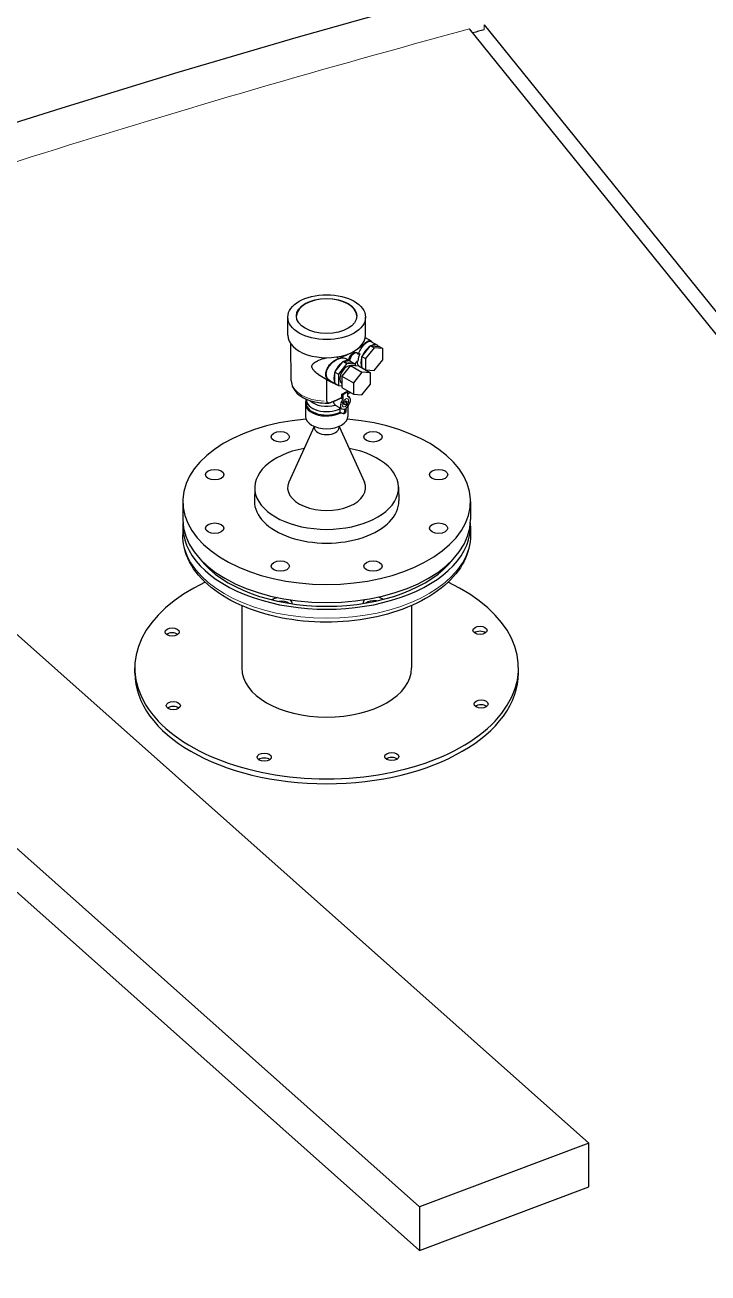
# Model space of a CAD drawing. Header units: millimetres. Extents: x 0 to 89100, y 0 to 63000.
# Drawn here: x 77328 to 77835, y 52679 to 53606 of the extents above; entities that cross this region are included whole.
import ezdxf

# ---------------------------------------------------------------- set-up
doc = ezdxf.new("R2010")
doc.units = ezdxf.units.MM
doc.header["$LTSCALE"] = 150
doc.layers.add('Visible', color=7, linetype='Continuous', lineweight=25)
doc.layers.add('Visible Narrow', color=7, linetype='Continuous', lineweight=18)

msp = doc.modelspace()

# ---------------------------------------------------------------- linework, layer by layer
at = {"layer": 'Visible'}
for p, q in [((80004.76, 50697.63), (77658.24, 53602.93)), ((77669.11, 53605.86), (80015.64, 50700.55)), ((77746.85, 52775.48), (76970.76, 53465.49)), ((77621.04, 52728.32), (76844.96, 53418.32)), ((77523.17, 53375.41), (77523.17, 53388.86)), ((77580.87, 53375.41), (77580.87, 53388.86)), ((77525.76, 53341.52), (77525.47, 53368.89)), ((77578.61, 53360.2), (77584.29, 53367.27)), ((77580.72, 53373.67), (77585, 53371.2)), ((77587.29, 53366.17), (77580.92, 53358.25)), ((77581.02, 53369.91), (77581.02, 53369.91)), ((77584.64, 53367.7), (77584.29, 53367.27)), ((77584.98, 53367.67), (77584.64, 53367.7)), ((77584.64, 53367.7), (77587.29, 53366.17)), ((77584.84, 53370.79), (77589.7, 53367.98)), ((77584.98, 53367.67), (77590.66, 53367.16)), ((77593.65, 53365.6), (77587.29, 53366.17)), ((77591, 53367.13), (77590.66, 53367.16)), ((77591, 53367.13), (77593.65, 53365.6)), ((77566.66, 53358.01), (77569.55, 53356.34)), ((77569.16, 53357.32), (77568.51, 53356.94)), ((77568.53, 53357.68), (77569.16, 53357.32)), ((77574.29, 53362.55), (77574.88, 53362.21)), ((77574.64, 53356.2), (77575.36, 53356.61)), ((77576.56, 53361.59), (77575.72, 53361.11)), ((77575.87, 53361.99), (77576.56, 53361.59)), ((77578.61, 53360.2), (77578.27, 53359.78)), ((77578.27, 53359.78), (77578.27, 53359.32)), ((77578.27, 53359.78), (77580.92, 53358.25)), ((77578.27, 53351.75), (77578.27, 53359.32)), ((77580.92, 53358.25), (77580.92, 53349.76)), ((77587.29, 53349.2), (77593.65, 53357.11)), ((77593.65, 53357.11), (77593.65, 53365.6)), ((77621.04, 52695.86), (76883.98, 53351.17)), ((77558.46, 53348.57), (77558.12, 53348.14)), ((77558.12, 53348.14), (77558.12, 53347.69)), ((77558.12, 53348.14), (77560.77, 53346.61)), ((77558.12, 53340.11), (77558.12, 53347.69)), ((77558.46, 53348.57), (77564.14, 53355.64)), ((77567.14, 53354.53), (77560.77, 53346.61)), ((77569.79, 53353), (77563.42, 53345.08)), ((77564.48, 53356.06), (77564.14, 53355.64)), ((77564.83, 53356.03), (77564.48, 53356.06)), ((77564.48, 53356.06), (77567.14, 53354.53)), ((77564.83, 53356.03), (77570.51, 53355.52)), ((77573.5, 53353.96), (77567.14, 53354.53)), ((77576.15, 53352.43), (77569.79, 53353)), ((77569.79, 53353), (77578.27, 53348.1)), ((77570.85, 53355.49), (77570.51, 53355.52)), ((77570.85, 53355.49), (77573.5, 53353.96)), ((77578.27, 53348.1), (77571.91, 53340.18)), ((77573.5, 53352.67), (77573.5, 53353.96)), ((77576.15, 53352.43), (77584.64, 53347.53)), ((77578.27, 53351.75), (77578.27, 53351.29)), ((77578.27, 53351.29), (77580.92, 53349.76)), ((77584.64, 53347.53), (77578.27, 53348.1)), ((77580.92, 53349.76), (77587.29, 53349.2)), ((77584.64, 53339.05), (77584.64, 53347.53)), ((77545.86, 53346.22), (77553.5, 53341.81)), ((77548.24, 53344.77), (77554.76, 53341)), ((77554.56, 53341.61), (77559.42, 53338.81)), ((77558.12, 53340.11), (77558.12, 53339.66)), ((77558.12, 53339.66), (77560.77, 53338.13)), ((77560.77, 53346.61), (77560.77, 53338.13)), ((77560.77, 53338.13), (77563.42, 53337.89)), ((77563.39, 53339.55), (77563.42, 53339.53)), ((77563.42, 53345.08), (77563.42, 53336.6)), ((77563.42, 53345.08), (77571.91, 53340.18)), ((77571.91, 53340.18), (77571.91, 53331.7)), ((77578.27, 53331.13), (77584.64, 53339.05)), ((77562.63, 53328.78), (77564.11, 53327.93)), ((77563.42, 53336.6), (77571.91, 53331.7)), ((77563.42, 53331.61), (77567.14, 53333.76)), ((77563.42, 53331.61), (77564.11, 53331.22)), ((77563.42, 53329.2), (77563.42, 53331.61)), ((77567.82, 53333.36), (77564.11, 53331.22)), ((77564.11, 53331.22), (77564.11, 53327.93)), ((77567.14, 53333.76), (77567.82, 53333.36)), ((77567.82, 53330.07), (77567.82, 53333.36)), ((77567.82, 53330.28), (77568.59, 53329.83)), ((77571.91, 53331.7), (77578.27, 53331.13)), ((77536.27, 53324.58), (77536.27, 53315.13)), ((77536.93, 53324.89), (77536.93, 53327.42)), ((77558.8, 53323.36), (77563.34, 53320.74)), ((77562.01, 53318.36), (77562.01, 53320.89)), ((77564.91, 53325.38), (77565.97, 53326.7)), ((77564.91, 53323.97), (77564.91, 53325.38)), ((77565.97, 53323.87), (77564.91, 53324.48)), ((77565.97, 53323.87), (77564.91, 53323.97)), ((77565.31, 53320.69), (77565.31, 53318.6)), ((77567.03, 53325.19), (77565.48, 53326.09)), ((77565.97, 53326.7), (77567.03, 53326.61)), ((77567.03, 53325.19), (77565.97, 53323.87)), ((77566.63, 53319.36), (77566.63, 53321.45)), ((77567.03, 53326.61), (77567.03, 53325.19)), ((77567.77, 53322.58), (77567.77, 53315.13)), ((77562.01, 53318.36), (77563.45, 53317.52)), ((77564.76, 53317.39), (77566.09, 53318.16)), ((77542.82, 53307.67), (77523.96, 53266.43)), ((77542.82, 53307.75), (77542.82, 53306.98)), ((77561.22, 53307.75), (77561.22, 53306.98)), ((77561.22, 53307.67), (77580.08, 53266.43)), ((77498.62, 53262.53), (77498.4, 53252.43)), ((77605.43, 53262.53), (77605.64, 53252.43)), ((77445.15, 53252.05), (77445.15, 53238.57)), ((77658.9, 53252.05), (77658.9, 53238.57)), ((77445.15, 53233.68), (77445.15, 53226.94)), ((77658.9, 53233.68), (77658.9, 53226.94)), ((77488.91, 53174.65), (77488.91, 53128.35)), ((77615.13, 53174.65), (77615.13, 53128.35)), ((77409.52, 53124.67), (77409.52, 53128.35)), ((77694.52, 53124.67), (77694.52, 53128.35)), ((77746.85, 52775.48), (77621.04, 52728.32)), ((77746.85, 52743.03), (77746.85, 52775.48)), ((77621.04, 52695.86), (77746.85, 52743.03)), ((77621.04, 52728.32), (77621.04, 52695.86))]:
    msp.add_line(p, q, dxfattribs=at)
for centre, major_axis, ratio, start_param, end_param in [((80143.81, 50568.5), (5871.17, 6.59), 0.576314, 1.073541, 2.132691), ((80143.81, 50567.25), (6021.16, 6.75), 0.576314, 2.056472, 2.232507), ((80143.84, 50536.01), (5870.77, 6.59), 0.576314, 2.005283, 2.006884), ((77552.02, 53389.4), (22.5, 0), 0.57735, 0.031107, 3.110486), ((77552.02, 53375.41), (-28.85, 0), 0.57735, 0, 3.141593), ((77518.88, 53394.68), (-75, 0.57), 0.582366, 2.434326, 2.551797), ((77584.64, 53359.21), (-5.06, -8.77), 0.57735, 3.974707, 4.926472), ((77584.64, 53359.21), (5.06, 8.77), 0.57735, 6.069102, 7.020867), ((77518.88, 53394.68), (-75, 0.57), 0.582366, 2.169472, 2.308223), ((77564.48, 53347.58), (5.06, 8.77), 0.57735, 6.069102, 7.020867), ((77518.88, 53390.14), (75, 0), 0.57735, 5.423638, 5.435901), ((77572.44, 53357.99), (2.44, 4.22), 0.57735, 5.810554, 8.326613), ((77582.51, 53360.44), (5.06, 8.77), 0.57735, 1.767164, 2.319149), ((77518.88, 53390.14), (75, 0), 0.57735, 5.566576, 5.575616), ((77584.64, 53359.21), (-5.06, -8.77), 0.57735, 5.021905, 5.973669), ((77564.48, 53347.58), (-5.06, -8.77), 0.57735, 5.021905, 5.973669), ((77564.48, 53347.58), (-5.06, -8.77), 0.57735, 3.974707, 4.926472), ((77567.14, 53346.05), (-3.75, -6.5), 0.57735, 3.423121, 6.283185), ((77572.44, 53357.99), (2.44, 4.22), 0.57735, 4.061201, 4.620151), ((77584.64, 53359.21), (-5.06, -8.77), 0.57735, 6.152147, 6.23731), ((77584.64, 53359.21), (-5.06, -8.77), 0.57735, 0.045875, 0.131039), ((77564.48, 53347.58), (-5.06, -8.77), 0.57735, 6.152147, 6.414224), ((77565.97, 53325.29), (2.63, 4.55), 0.57735, 4.106525, 6.544985), ((77552.02, 53324.58), (-15.75, 0), 0.57735, 5.993498, 8.603658), ((77552.02, 53327.42), (-15.09, 0), 0.57735, 6.219871, 8.577228), ((77552.02, 53324.89), (-15.09, 0), 0.57735, 0, 2.294043), ((77552.02, 53330.57), (13.69, 0), 0.57735, 3.631309, 5.200368), ((77565.97, 53325.29), (-2.63, -4.55), 0.57735, 4.45059, 6.889049), ((77552.02, 53324.58), (15.75, 0), 0.57735, 5.900477, 5.967098), ((77552.02, 53252.05), (106.87, 0), 0.57735, 1.714978, 7.7098), ((77552.02, 53315.13), (15.75, 0), 0.57735, 3.141593, 6.283185), ((77563.45, 53319.67), (1.31, -2.27), 0.57735, 5.497787, 7.068583), ((77564.78, 53320.43), (1.31, -2.27), 0.57735, 0, 0.785398), ((77552.02, 53306.98), (9.2, 0), 0.57735, 3.141593, 6.283185), ((77552.02, 53262.15), (53.41, 0), 0.57735, 1.88711, 7.537668), ((77552.02, 53262.15), (29.02, 0), 0.57735, 2.883467, 6.541311), ((77552.02, 53252.05), (53.63, 0), 0.57735, 3.12925, 6.295528), ((77552.02, 53233.68), (106.87, 0), 0.57735, 3.101885, 6.322893), ((77552.02, 53238.57), (106.87, 0), 0.57735, 3.141593, 6.283185), ((77552.02, 53233.68), (-103.12, 0), 0.57735, 0.421179, 2.720414), ((77469.18, 53204.18), (-8.06, 0), 0.57735, 5.948333, 6.03931), ((77469.18, 53201.12), (-8.06, 0), 0.57735, 5.546113, 5.642516), ((77469.18, 53204.18), (-8.06, 0), 0.57735, 1.349021, 1.581683), ((77635.47, 53205.03), (-8.06, 0), 0.57735, 1.632143, 1.853929), ((77635.47, 53201.97), (-8.06, 0), 0.57735, 3.755523, 3.839964), ((77635.47, 53205.03), (8.06, 0), 0.57735, 0.214849, 0.293057), ((77552.02, 53128.35), (-142.5, 0), 0.57735, 5.397967, 10.309997), ((77518.32, 53176.31), (8.06, 0), 0.57735, 1.954208, 2.552229), ((77587.2, 53176.66), (8.06, 0), 0.57735, 0.592893, 1.177447), ((77518.32, 53173.25), (-8.06, 0), 0.57735, 3.860795, 4.940877), ((77518.32, 53176.31), (8.06, 0), 0.57735, 6.218453, 6.864729), ((77587.2, 53176.66), (-8.06, 0), 0.57735, 5.739637, 6.374652), ((77587.2, 53173.6), (-8.06, 0), 0.57735, 4.47233, 5.604405), ((77437.28, 53151.43), (-5.25, 0), 0.57735, 3.79273, 5.632048), ((77665.93, 53152.6), (-5.25, 0), 0.57735, 3.79273, 5.632048), ((77552.02, 53128.35), (63.11, 0), 0.57735, 3.141593, 6.283185), ((77552.02, 53124.67), (142.5, 0), 0.57735, 3.141593, 6.283185), ((77438.11, 53096.75), (-5.25, 0), 0.57735, 3.79273, 5.632048), ((77666.76, 53097.92), (-5.25, 0), 0.57735, 3.79273, 5.632048), ((77505.68, 53058.43), (-5.25, 0), 0.57735, 3.79273, 5.632048), ((77600.39, 53058.91), (-5.25, 0), 0.57735, 3.79273, 5.632048)]:
    msp.add_ellipse(centre, major_axis=major_axis, ratio=ratio, start_param=start_param, end_param=end_param, dxfattribs=at)
for centre, major_axis in [((77552.02, 53388.86), (28.85, 0)), ((77552.02, 53389.76), (22.49, 0)), ((77517.58, 53300.05), (6.75, 0)), ((77586.46, 53300.05), (-6.75, 0)), ((77468.87, 53271.93), (6.75, 0)), ((77635.17, 53271.93), (-6.75, 0)), ((77468.87, 53232.16), (6.75, 0)), ((77635.17, 53232.16), (-6.75, 0)), ((77517.58, 53204.04), (6.75, 0)), ((77586.46, 53204.04), (-6.75, 0)), ((77437.28, 53155.1), (-5.25, 0)), ((77665.93, 53156.27), (-5.25, 0)), ((77438.11, 53100.42), (5.25, 0)), ((77666.76, 53101.59), (5.25, 0)), ((77505.68, 53062.1), (5.25, 0)), ((77600.39, 53062.58), (5.25, 0))]:
    msp.add_ellipse(centre, major_axis=major_axis, ratio=0.57735, dxfattribs=at)
for points, knots in [([(77575.87, 53361.99), (77576.11, 53362.61), (77576.39, 53363.22), (77577.26, 53364.94), (77577.98, 53366.1), (77579.5, 53368.1), (77580.3, 53368.95), (77581.75, 53370.19), (77582.5, 53370.66), (77583.82, 53371.08), (77584.4, 53371.04), (77584.84, 53370.79)], [4.871802, 4.871802, 4.871802, 4.871802, 5.128842, 5.128842, 5.642729, 5.642729, 6.156616, 6.156616, 6.681331, 6.681331, 7.197392, 7.197392, 7.197392, 7.197392]), ([(77581.02, 53369.91), (77581.77, 53370.55), (77582.48, 53371), (77583.76, 53371.47), (77584.33, 53371.49), (77585.25, 53371.11), (77585.61, 53370.74), (77585.88, 53370.19)], [-3.204029, -3.204029, -3.204029, -3.204029, -2.670229, -2.670229, -2.139018, -2.139018, -1.653126, -1.653126, -1.653126, -1.653126]), ([(77545.86, 53346.22), (77544.43, 53347.22), (77543.23, 53348.33), (77541.98, 53349.92), (77541.54, 53350.58), (77541.14, 53351.72), (77541.06, 53352.16), (77541.12, 53352.97), (77541.23, 53353.32), (77541.66, 53354.09), (77542.03, 53354.47), (77543.14, 53355.39), (77544.11, 53355.93), (77546.62, 53357.07), (77548.29, 53357.69), (77550.71, 53358.44), (77551.24, 53358.6), (77551.79, 53358.75)], [0, 0, 0, 0, 0.707925, 0.707925, 1.061892, 1.061892, 1.286674, 1.286674, 1.498493, 1.498493, 1.789244, 1.789244, 2.298923, 2.298923, 2.903919, 2.903919, 3.072646, 3.072646, 3.072646, 3.072646]), ([(77553.5, 53341.81), (77552.82, 53342.36), (77552.28, 53343.06), (77551.54, 53344.71), (77551.35, 53345.64), (77551.39, 53347.73), (77551.65, 53348.88), (77552.63, 53351.21), (77553.36, 53352.37), (77555.18, 53354.54), (77556.26, 53355.54), (77558.53, 53357.18), (77559.7, 53357.82), (77560.87, 53358.27)], [-3.205861, -3.205861, -3.205861, -3.205861, -2.724972, -2.724972, -2.237427, -2.237427, -1.702767, -1.702767, -1.13974, -1.13974, -0.560633, -0.560633, 0, 0, 0, 0]), ([(77554.56, 53341.61), (77554.55, 53341.62), (77554.54, 53341.63), (77553.72, 53342.11), (77553, 53342.82), (77552.04, 53344.56), (77551.79, 53345.6), (77551.79, 53347.68), (77552.04, 53348.85), (77553, 53351.15), (77553.72, 53352.28), (77555.35, 53354.26), (77556.38, 53355.24), (77558.6, 53356.86), (77559.78, 53357.51), (77561.93, 53358.35), (77563.05, 53358.6), (77565.06, 53358.64), (77565.96, 53358.42), (77566.66, 53358.01)], [11.309835, 11.309835, 11.309835, 11.309835, 11.31849, 11.31849, 11.827909, 11.827909, 12.337329, 12.337329, 12.846749, 12.846749, 13.356169, 13.356169, 13.880884, 13.880884, 14.405599, 14.405599, 14.919486, 14.919486, 15.431973, 15.431973, 15.431973, 15.431973]), ([(77568.53, 53357.68), (77568.56, 53357.8), (77568.59, 53357.92), (77568.81, 53358.62), (77569.09, 53359.21), (77569.73, 53360.25), (77570.14, 53360.78), (77571.01, 53361.66), (77571.48, 53362.02), (77572.34, 53362.52), (77572.8, 53362.69), (77573.63, 53362.79), (77574, 53362.72), (77574.29, 53362.55)], [2.155284, 2.155284, 2.155284, 2.155284, 2.204284, 2.204284, 2.449204, 2.449204, 2.694125, 2.694125, 2.939045, 2.939045, 3.183965, 3.183965, 3.428886, 3.428886, 3.428886, 3.428886]), ([(77576.48, 53352.24), (77575.99, 53352.59), (77575.56, 53353.13), (77574.96, 53354.52), (77574.79, 53355.37), (77574.75, 53356.26)], [11.3811348, 11.3811348, 11.3811348, 11.3811348, 11.8291298, 11.8291298, 12.272605, 12.272605, 12.272605, 12.272605]), ([(77525.76, 53341.52), (77525.78, 53339.88), (77526.18, 53338.25), (77527.66, 53335.1), (77528.79, 53333.6), (77531.79, 53330.78), (77533.73, 53329.5), (77538.09, 53327.4), (77540.51, 53326.58), (77545.62, 53325.45), (77548.31, 53325.13), (77551.93, 53325.04), (77552.85, 53325.05), (77553.76, 53325.09)], [3.933162, 3.933162, 3.933162, 3.933162, 4.191912, 4.191912, 4.476242, 4.476242, 4.803205, 4.803205, 5.130167, 5.130167, 5.457129, 5.457129, 5.567973, 5.567973, 5.567973, 5.567973]), ([(77554.96, 53325.37), (77554.76, 53325.29), (77554.57, 53325.23), (77554.21, 53325.14), (77554.02, 53325.1), (77553.64, 53325.08), (77553.46, 53325.09), (77553.15, 53325.15), (77553, 53325.2), (77552.72, 53325.37), (77552.6, 53325.48), (77552.44, 53325.72), (77552.38, 53325.85), (77552.3, 53326.14), (77552.28, 53326.3), (77552.28, 53326.46)], [3.2899754, 3.2899754, 3.2899754, 3.2899754, 3.3945347, 3.3945347, 3.5013993, 3.5013993, 3.608264, 3.608264, 3.7101507, 3.7101507, 3.8120374, 3.8120374, 3.8933499, 3.8933499, 3.970751, 3.970751, 3.970751, 3.970751]), ([(77558.44, 53323.59), (77558.13, 53323.82), (77557.85, 53324.13), (77557.38, 53324.95), (77557.25, 53325.49), (77557.25, 53326.12), (77557.25, 53326.2), (77557.26, 53326.29)], [1.6590202, 1.6590202, 1.6590202, 1.6590202, 1.8665793, 1.8665793, 2.1333621, 2.1333621, 2.174108, 2.174108, 2.174108, 2.174108]), ([(77558.8, 53323.36), (77558.69, 53323.43), (77558.57, 53323.5), (77558.46, 53323.58), (77558.45, 53323.59), (77558.44, 53323.59)], [1.80912052, 1.80912052, 1.80912052, 1.80912052, 1.86810973, 1.86810973, 1.87365469, 1.87365469, 1.87365469, 1.87365469]), ([(77658.9, 53226.94), (77658.9, 53220.33), (77657.23, 53213.75), (77650.8, 53201.08), (77645.86, 53195.04), (77632.99, 53183.94), (77624.86, 53178.96), (77606.41, 53170.79), (77596.06, 53167.62), (77574.28, 53163.4), (77562.87, 53162.35), (77540.08, 53162.42), (77528.72, 53163.54), (77507.09, 53167.86), (77496.84, 53171.07), (77478.44, 53179.36), (77470.29, 53184.45), (77457.11, 53196.12), (77452.03, 53202.71), (77446.43, 53215.32), (77445.15, 53221.12), (77445.15, 53226.94)], [0.008831, 0.008831, 0.008831, 0.008831, 0.294075, 0.294075, 0.598345, 0.598345, 0.925387, 0.925387, 1.256053, 1.256053, 1.584993, 1.584993, 1.913137, 1.913137, 2.242124, 2.242124, 2.572816, 2.572816, 2.899405, 2.899405, 3.150424, 3.150424, 3.150424, 3.150424])]:
    msp.add_open_spline(points, degree=3, knots=knots, dxfattribs=at)
for points in [[(77580.63, 53349.93), (77580.61, 53349.91), (77580.6, 53349.89), (77580.59, 53349.87)], [(77548.24, 53344.77), (77547.44, 53345.23), (77546.64, 53345.72), (77545.86, 53346.22)], [(77558.23, 53339.49), (77556.54, 53340.01), (77554.95, 53340.79), (77553.5, 53341.81)]]:
    msp.add_open_spline(points, degree=3, dxfattribs=at)
for points, weights in [([(77552.28, 53326.46), (77552.19, 53334.44), (77552.11, 53342.54)], [1, 1.00002263283, 1.00002343723]), ([(77563.42, 53329.2), (77559.67, 53327.19), (77554.96, 53325.37)], [1.12803795338, 1.10643617134, 1]), ([(77569.68, 53332.99), (77568.74, 53332.35), (77567.82, 53331.77)], [1.10396554078, 1.11612090347, 1.12328005479]), ([(77562.01, 53320.89), (77561.91, 53321.26), (77561.81, 53321.62)], [1, 1.00012035345, 1.00015399108])]:
    msp.add_rational_spline(points, weights, degree=2, dxfattribs=at)
at = {"layer": 'Visible Narrow'}
for p, q in [((77669.11, 53605.86), (77669.13, 53602.28)), ((77579.75, 53370.64), (77580.95, 53369.95)), ((77559.23, 53359.22), (77560.78, 53358.32)), ((77566.57, 53319.32), (77565.37, 53318.63))]:
    msp.add_line(p, q, dxfattribs=at)
for centre, major_axis, start_param, end_param in [((77552.02, 53341.62), (-26.26, 0), 0.084895, 1.501925), ((77552.02, 53226.94), (106.87, 0), 3.298672, 6.126106)]:
    msp.add_ellipse(centre, major_axis=major_axis, ratio=0.57735, start_param=start_param, end_param=end_param, dxfattribs=at)
msp.add_ellipse((77565.97, 53325.29), major_axis=(-1.69, -2.92), ratio=0.57735, dxfattribs=at)
msp.add_open_spline([(77658.24, 53602.93), (77443.77, 53545.07), (77235.91, 53479.86), (77035.72, 53407.73)], degree=3, dxfattribs=at)
msp.add_open_spline([(77658.24, 53602.93), (77443.77, 53545.07), (77235.91, 53479.86), (77035.72, 53407.73)], degree=3, dxfattribs=at)

doc.saveas('drawing.dxf')
